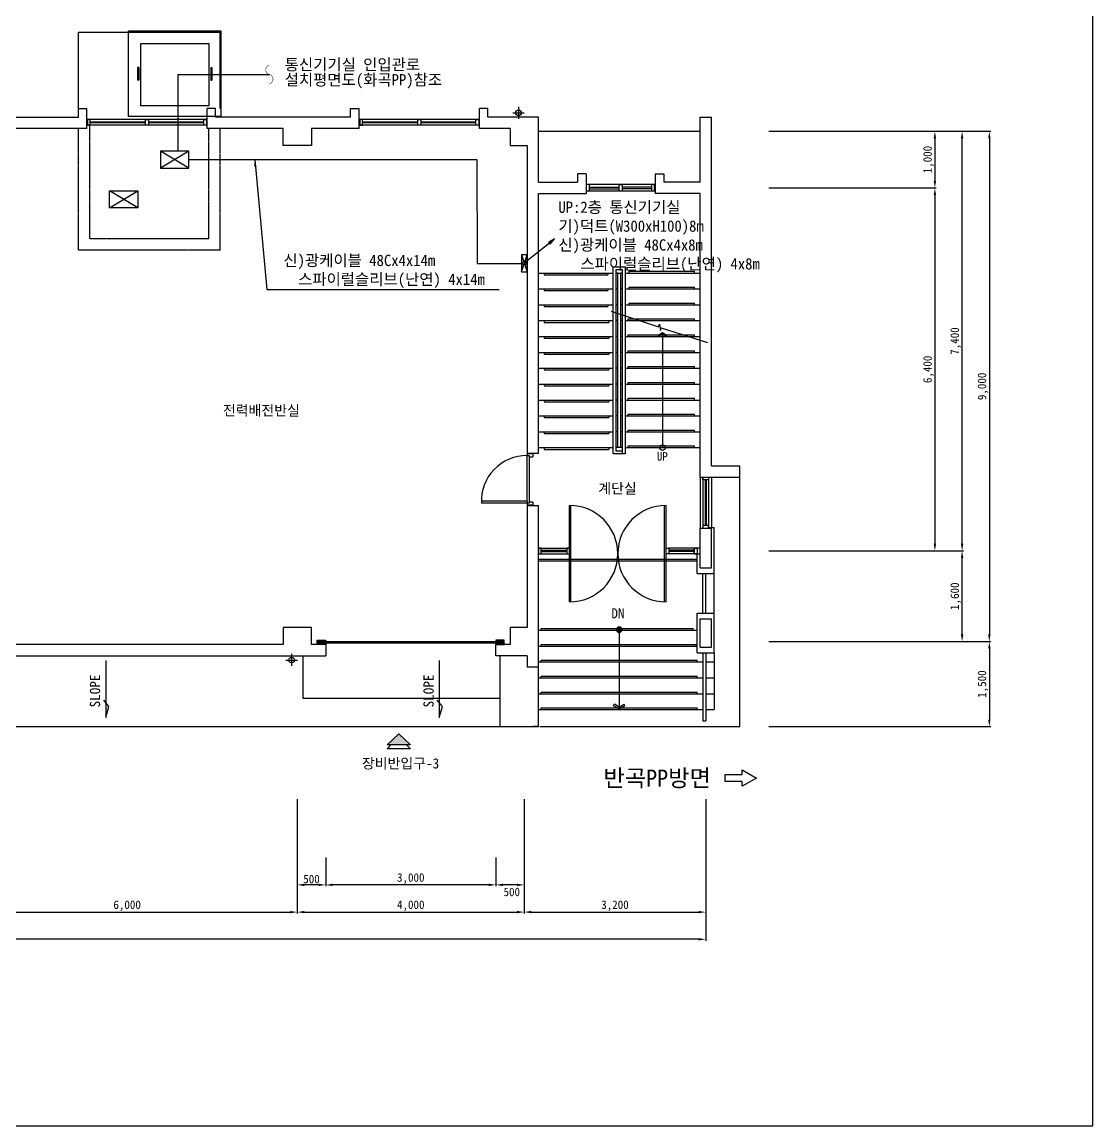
# Model space of a CAD drawing. Header units: millimetres. Extents: x -168551 to -128751, y -165345 to -134099.
# Drawn here: x -147629 to -128751, y -165345 to -145878 of the extents above; entities that cross this region are included whole.
import ezdxf
from ezdxf.enums import TextEntityAlignment as Align

# ---------------------------------------------------------------- set-up
doc = ezdxf.new("R2010")
doc.units = ezdxf.units.MM
doc.linetypes.add('HIDDEN', pattern=[0.375, 0.25, -0.125])
for name, color, linetype in [('TN-TEXT', 6, 'Continuous'), ('TT-CABL', 4, 'Continuous'), ('TT-CTRL-JUNT', 4, 'Continuous'), ('TT-TRAY', 4, 'Continuous'), ('TZ-BASE', 253, 'Continuous'), ('TZ-DIMS', 1, 'Continuous'), ('TZ-LEAL', 1, 'Continuous'), ('TZ-LEAT', 3, 'Continuous'), ('TZ-SYMB', 2, 'Continuous'), ('TZ-TEX2', 3, 'Continuous')]:
    doc.layers.add(name, color=color, linetype=linetype)
doc.layers.add('TX-PAPR', color=2, linetype='Continuous', plot=False)
doc.styles.get("Standard").update_dxf_attribs({"font": 'GulimChe.ttf'})
doc.dimstyles.new('D50', dxfattribs={"dimscale": 50, "dimtxt": 3, "dimasz": 2.5, "dimexe": 0.5, "dimexo": 0.5, "dimgap": 0.5, "dimtad": 1, "dimdec": 0, "dimzin": 1, "dimdsep": 46, "dimlunit": 6, "dimtxsty": 'Standard', "dimcen": 1, "dimclrd": 1, "dimclre": 1, "dimclrt": 3, "dimadec": 0, "dimazin": 0, "dimtfac": 1, "dimtdec": 0, "dimtix": 1, "dimtmove": 2, "dimatfit": 3, "dimfxl": 0, "dimtvp": 2, "dimlwd": -1, "dimlwe": -1, "dimarcsym": 0})

# ---------------------------------------------------------------- blocks, each defined once
blk = doc.blocks.new('*D680')
at = {"layer": 'DEFPOINTS', "color": 0, "ltscale": 0.1}
for p in [(-134489, -147803), (-134489, -156803), (-130577, -156803)]:
    blk.add_point(p, dxfattribs=at)
at = {"layer": 'TZ-DIMS', "color": 1, "ltscale": 0.1}
for p, q in [((-134464, -147803), (-130552, -147803)), ((-130577, -147928), (-130577, -156678)), ((-134464, -156803), (-130552, -156803))]:
    blk.add_line(p, q, dxfattribs=at)
for points in [[(-130598, -147928), (-130556, -147928), (-130577, -147803)], [(-130598, -156678), (-130556, -156678), (-130577, -156803)]]:
    blk.add_solid(points, dxfattribs=at)
at = {"layer": 'TZ-DIMS', "color": 3, "ltscale": 0.1, "insert": (-130688, -152303), "char_height": 150, "attachment_point": 5, "rotation": 90}
blk.add_mtext('9,000', dxfattribs=at)
blk = doc.blocks.new('*D687')
at = {"layer": 'DEFPOINTS', "color": 0, "ltscale": 0.1}
for p in [(-160777, -159983), (-135577, -159983), (-160777, -162054)]:
    blk.add_point(p, dxfattribs=at)
at = {"layer": 'TZ-DIMS', "color": 1, "ltscale": 0.1}
for p, q in [((-160777, -160008), (-160777, -162079)), ((-135577, -160008), (-135577, -162079)), ((-135702, -162054), (-160652, -162054))]:
    blk.add_line(p, q, dxfattribs=at)
for points in [[(-160652, -162033), (-160652, -162075), (-160777, -162054)], [(-135702, -162033), (-135702, -162075), (-135577, -162054)]]:
    blk.add_solid(points, dxfattribs=at)
at = {"layer": 'TZ-DIMS', "color": 3, "ltscale": 0.1, "insert": (-148177, -161943), "char_height": 150, "attachment_point": 5}
blk.add_mtext('25,200', dxfattribs=at)
blk = doc.blocks.new('*D688')
at = {"layer": 'DEFPOINTS', "color": 0, "ltscale": 0.1}
for p in [(-138777, -159557), (-135577, -159557), (-135577, -161574)]:
    blk.add_point(p, dxfattribs=at)
at = {"layer": 'TZ-DIMS', "color": 1, "ltscale": 0.1}
for p, q in [((-138777, -159582), (-138777, -161599)), ((-135577, -159582), (-135577, -161599)), ((-138652, -161574), (-135702, -161574))]:
    blk.add_line(p, q, dxfattribs=at)
for points in [[(-138652, -161553), (-138652, -161595), (-138777, -161574)], [(-135702, -161553), (-135702, -161595), (-135577, -161574)]]:
    blk.add_solid(points, dxfattribs=at)
at = {"layer": 'TZ-DIMS', "color": 3, "ltscale": 0.1, "insert": (-137177, -161463), "char_height": 150, "attachment_point": 5}
blk.add_mtext('3,200', dxfattribs=at)
blk = doc.blocks.new('*D692')
at = {"layer": 'DEFPOINTS', "color": 0, "ltscale": 0.1}
for p in [(-139277, -160588), (-138777, -160588), (-139277, -161094)]:
    blk.add_point(p, dxfattribs=at)
at = {"layer": 'TZ-DIMS', "color": 1, "ltscale": 0.1}
for p, q in [((-139277, -160613), (-139277, -161119)), ((-138777, -160613), (-138777, -161119)), ((-138902, -161094), (-139152, -161094))]:
    blk.add_line(p, q, dxfattribs=at)
for points in [[(-139152, -161073), (-139152, -161115), (-139277, -161094)], [(-138902, -161073), (-138902, -161115), (-138777, -161094)]]:
    blk.add_solid(points, dxfattribs=at)
at = {"layer": 'TZ-DIMS', "color": 3, "ltscale": 0.1, "insert": (-138996, -161219), "char_height": 150, "attachment_point": 5}
blk.add_mtext('500', dxfattribs=at)
blk = doc.blocks.new('*D693')
at = {"layer": 'DEFPOINTS', "color": 0, "ltscale": 0.1}
for p in [(-142277, -160588), (-139277, -160588), (-142277, -161094)]:
    blk.add_point(p, dxfattribs=at)
at = {"layer": 'TZ-DIMS', "color": 1, "ltscale": 0.1}
for p, q in [((-142277, -160613), (-142277, -161119)), ((-139277, -160613), (-139277, -161119)), ((-139402, -161094), (-142152, -161094))]:
    blk.add_line(p, q, dxfattribs=at)
for points in [[(-142152, -161073), (-142152, -161115), (-142277, -161094)], [(-139402, -161073), (-139402, -161115), (-139277, -161094)]]:
    blk.add_solid(points, dxfattribs=at)
at = {"layer": 'TZ-DIMS', "color": 3, "ltscale": 0.1, "insert": (-140777, -160983), "char_height": 150, "attachment_point": 5}
blk.add_mtext('3,000', dxfattribs=at)
blk = doc.blocks.new('*D694')
at = {"layer": 'DEFPOINTS', "color": 0, "ltscale": 0.1}
for p in [(-142777, -160588), (-142277, -160588), (-142777, -161094)]:
    blk.add_point(p, dxfattribs=at)
at = {"layer": 'TZ-DIMS', "color": 1, "ltscale": 0.1}
for p, q in [((-142777, -160613), (-142777, -161119)), ((-142277, -160613), (-142277, -161119)), ((-142402, -161094), (-142652, -161094))]:
    blk.add_line(p, q, dxfattribs=at)
for points in [[(-142652, -161073), (-142652, -161115), (-142777, -161094)], [(-142402, -161073), (-142402, -161115), (-142277, -161094)]]:
    blk.add_solid(points, dxfattribs=at)
at = {"layer": 'TZ-DIMS', "color": 3, "ltscale": 0.1, "insert": (-142527, -160992), "char_height": 150, "attachment_point": 5}
blk.add_mtext('500', dxfattribs=at)
blk = doc.blocks.new('*D655')
at = {"layer": 'DEFPOINTS', "color": 0, "ltscale": 0.1}
for p in [(-134489, -156803), (-134489, -158303), (-130577, -158303)]:
    blk.add_point(p, dxfattribs=at)
at = {"layer": 'TZ-DIMS', "color": 1, "ltscale": 0.1}
for p, q in [((-134464, -156803), (-130552, -156803)), ((-130577, -156928), (-130577, -158178)), ((-134464, -158303), (-130552, -158303))]:
    blk.add_line(p, q, dxfattribs=at)
for points in [[(-130598, -156928), (-130556, -156928), (-130577, -156803)], [(-130598, -158178), (-130556, -158178), (-130577, -158303)]]:
    blk.add_solid(points, dxfattribs=at)
at = {"layer": 'TZ-DIMS', "color": 3, "ltscale": 0.1, "insert": (-130688, -157553), "char_height": 150, "attachment_point": 5, "rotation": 90}
blk.add_mtext('1,500', dxfattribs=at)
blk = doc.blocks.new('ARROW1')
for p, q in [((0, 0), (0.286, 0.501)), ((0, 0), (0.286, -0.501)), ((0.165, 0), (0.41, 0.429)), ((0.165, 0), (0.41, -0.429)), ((0.286, 0.501), (0.41, 0.43)), ((0.286, -0.501), (0.41, -0.43))]:
    blk.add_line(p, q)
blk = doc.blocks.new('*D661')
at = {"layer": 'DEFPOINTS', "color": 0, "ltscale": 0.1}
for p in [(-134489, -155203), (-131057, -155203), (-134489, -156803)]:
    blk.add_point(p, dxfattribs=at)
at = {"layer": 'TZ-DIMS', "color": 1, "ltscale": 0.1}
for p, q in [((-134464, -155203), (-131032, -155203)), ((-131057, -156678), (-131057, -155328)), ((-134464, -156803), (-131032, -156803))]:
    blk.add_line(p, q, dxfattribs=at)
for points in [[(-131078, -155328), (-131036, -155328), (-131057, -155203)], [(-131078, -156678), (-131036, -156678), (-131057, -156803)]]:
    blk.add_solid(points, dxfattribs=at)
at = {"layer": 'TZ-DIMS', "color": 3, "ltscale": 0.1, "insert": (-131168, -156003), "char_height": 150, "attachment_point": 5, "rotation": 90}
blk.add_mtext('1,600', dxfattribs=at)
blk = doc.blocks.new('*D662')
at = {"layer": 'DEFPOINTS', "color": 0, "ltscale": 0.1}
for p in [(-134489, -147803), (-131057, -147803), (-134489, -155203)]:
    blk.add_point(p, dxfattribs=at)
at = {"layer": 'TZ-DIMS', "color": 1, "ltscale": 0.1}
for p, q in [((-134464, -147803), (-131032, -147803)), ((-131057, -155078), (-131057, -147928)), ((-134464, -155203), (-131032, -155203))]:
    blk.add_line(p, q, dxfattribs=at)
for points in [[(-131078, -147928), (-131036, -147928), (-131057, -147803)], [(-131078, -155078), (-131036, -155078), (-131057, -155203)]]:
    blk.add_solid(points, dxfattribs=at)
at = {"layer": 'TZ-DIMS', "color": 3, "ltscale": 0.1, "insert": (-131168, -151503), "char_height": 150, "attachment_point": 5, "rotation": 90}
blk.add_mtext('7,400', dxfattribs=at)
blk = doc.blocks.new('*D663')
at = {"layer": 'DEFPOINTS', "color": 0, "ltscale": 0.1}
for p in [(-148777, -159557), (-142777, -159557), (-142777, -161574)]:
    blk.add_point(p, dxfattribs=at)
at = {"layer": 'TZ-DIMS', "color": 1, "ltscale": 0.1}
for p, q in [((-148777, -159582), (-148777, -161599)), ((-142777, -159582), (-142777, -161599)), ((-148652, -161574), (-142902, -161574))]:
    blk.add_line(p, q, dxfattribs=at)
for points in [[(-148652, -161553), (-148652, -161595), (-148777, -161574)], [(-142902, -161553), (-142902, -161595), (-142777, -161574)]]:
    blk.add_solid(points, dxfattribs=at)
at = {"layer": 'TZ-DIMS', "color": 3, "ltscale": 0.1, "insert": (-145777, -161463), "char_height": 150, "attachment_point": 5}
blk.add_mtext('6,000', dxfattribs=at)
blk = doc.blocks.new('*D664')
at = {"layer": 'DEFPOINTS', "color": 0, "ltscale": 0.1}
for p in [(-142777, -159557), (-138777, -159557), (-138777, -161574)]:
    blk.add_point(p, dxfattribs=at)
at = {"layer": 'TZ-DIMS', "color": 1, "ltscale": 0.1}
for p, q in [((-142777, -159582), (-142777, -161599)), ((-138777, -159582), (-138777, -161599)), ((-142652, -161574), (-138902, -161574))]:
    blk.add_line(p, q, dxfattribs=at)
for points in [[(-142652, -161553), (-142652, -161595), (-142777, -161574)], [(-138902, -161553), (-138902, -161595), (-138777, -161574)]]:
    blk.add_solid(points, dxfattribs=at)
at = {"layer": 'TZ-DIMS', "color": 3, "ltscale": 0.1, "insert": (-140777, -161463), "char_height": 150, "attachment_point": 5}
blk.add_mtext('4,000', dxfattribs=at)
blk = doc.blocks.new('*D672')
at = {"layer": 'DEFPOINTS', "color": 0, "ltscale": 0.1}
for p in [(-134489, -147803), (-134489, -148803), (-131537, -148803)]:
    blk.add_point(p, dxfattribs=at)
at = {"layer": 'TZ-DIMS', "color": 1, "ltscale": 0.1}
for p, q in [((-134464, -147803), (-131512, -147803)), ((-131537, -147928), (-131537, -148678)), ((-134464, -148803), (-131512, -148803))]:
    blk.add_line(p, q, dxfattribs=at)
for points in [[(-131558, -147928), (-131516, -147928), (-131537, -147803)], [(-131558, -148678), (-131516, -148678), (-131537, -148803)]]:
    blk.add_solid(points, dxfattribs=at)
at = {"layer": 'TZ-DIMS', "color": 3, "ltscale": 0.1, "insert": (-131648, -148303), "char_height": 150, "attachment_point": 5, "rotation": 90}
blk.add_mtext('1,000', dxfattribs=at)
blk = doc.blocks.new('*D673')
at = {"layer": 'DEFPOINTS', "color": 0, "ltscale": 0.1}
for p in [(-134489, -148803), (-134489, -155203), (-131537, -155203)]:
    blk.add_point(p, dxfattribs=at)
at = {"layer": 'TZ-DIMS', "color": 1, "ltscale": 0.1}
for p, q in [((-134464, -148803), (-131512, -148803)), ((-131537, -148928), (-131537, -155078)), ((-134464, -155203), (-131512, -155203))]:
    blk.add_line(p, q, dxfattribs=at)
for points in [[(-131558, -148928), (-131516, -148928), (-131537, -148803)], [(-131558, -155078), (-131516, -155078), (-131537, -155203)]]:
    blk.add_solid(points, dxfattribs=at)
at = {"layer": 'TZ-DIMS', "color": 3, "ltscale": 0.1, "insert": (-131648, -152003), "char_height": 150, "attachment_point": 5, "rotation": 90}
blk.add_mtext('6,400', dxfattribs=at)
blk = doc.blocks.new('2P-D203')
at = {"color": 0}
for p, q in [((29, 50), (29, 855)), ((65, 50), (65, 856)), ((0, 50), (0, -50)), ((29, 50), (0, 50)), ((65, 50), (29, 50)), ((29, 14), (29, 50)), ((50, 14), (29, 14)), ((50, -50), (50, 14)), ((871, 14), (850, 14)), ((871, 14), (850, 14)), ((850, 14), (850, -50)), ((900, 50), (871, 50)), ((871, 50), (871, 14)), ((900, -50), (900, 50)), ((50, -50), (0, -50)), ((900, -50), (850, -50))]:
    blk.add_line(p, q, dxfattribs=at)
blk.add_arc((65, 50), 806, 0, 92.5062, dxfattribs=at)

msp = doc.modelspace()

# ---------------------------------------------------------------- hatches: boundary and pattern name
at = {"layer": 'TZ-BASE'}
msp.add_hatch(color=256, dxfattribs=at).paths.add_polyline_path([(-141194.9, -158623.1), (-140784.3, -158623.1), (-140989.6, -158428.6)])
at = {"layer": 'TZ-SYMB'}
msp.add_hatch(color=256, dxfattribs=at).paths.add_polyline_path([(-138240.1, -149702.9), (-138348, -149757.4), (-138316.9, -149796.2)])

# ---------------------------------------------------------------- linework, layer by layer
at = {"layer": 'TT-CABL'}
for q in [(-144884.7, -148153.3), (-143269.3, -146802.4)]:
    msp.add_line((-144884.7, -146802.4), q, dxfattribs=at)
msp.add_lwpolyline([(-144687.2, -148303.3), (-139609.7, -148303.3), (-139608.6, -150134), (-138827.2, -150133.3)], dxfattribs=at)
at = {"layer": 'TT-CTRL-JUNT', "ltscale": 3}
for p, q in [((-144687.2, -148453.3), (-145187.2, -148153.3)), ((-144687.2, -148153.3), (-145187.2, -148453.3))]:
    msp.add_line(p, q, dxfattribs=at)
msp.add_lwpolyline([(-144687.2, -148453.3), (-144687.2, -148153.3), (-145187.2, -148153.3), (-145187.2, -148453.3)], close=True, dxfattribs=at)
at = {"layer": 'TT-CTRL-JUNT'}
msp.add_lwpolyline([(-138827.2, -150283.3), (-138727.2, -150283.3), (-138727.2, -149983.3), (-138827.2, -149983.3)], close=True, dxfattribs=at)
for points in [[(-138827.2, -150283.3), (-138727.2, -149983.3)], [(-138827.2, -149983.3), (-138727.2, -150283.3)]]:
    msp.add_lwpolyline(points, dxfattribs=at)
at = {"layer": 'TT-TRAY', "const_width": 8}
msp.add_lwpolyline([(-143269.3, -146637.6, 0.7757415), (-143269.3, -146802.4, -0.7757415), (-143269.3, -146967.3, -1.1921254)], format="xyb", dxfattribs=at)
at = {"layer": 'TX-PAPR'}
msp.add_lwpolyline([(-168551, -165344.9), (-128751, -165344.9), (-128751, -139544.9), (-168551, -139544.9)], close=True, dxfattribs=at)
at = {"layer": 'TZ-BASE'}
for p, q in [((-146637.2, -146053.3), (-144137.2, -146053.3)), ((-146637.2, -147553.3), (-146637.2, -146053.3)), ((-144122.2, -146038.3), (-145752.2, -146038.3)), ((-145752.2, -147545.3), (-145752.2, -146038.3)), ((-144137.2, -147403.3), (-144137.2, -146053.3)), ((-144122.2, -147403.3), (-144122.2, -146038.3)), ((-145593.1, -146678.1), (-145593.1, -146905.4)), ((-145570.4, -146678.1), (-145593.1, -146678.1)), ((-145570.4, -146678.1), (-145570.4, -146905.4)), ((-144304, -146678.1), (-144304, -146905.4)), ((-144304, -146678.1), (-144281.3, -146678.1)), ((-144281.3, -146678.1), (-144281.3, -146905.4)), ((-145570.4, -146905.4), (-145593.1, -146905.4)), ((-144304, -146905.4), (-144281.3, -146905.4)), ((-149467.2, -147553.3), (-146637.2, -147553.3)), ((-146637.2, -147553.3), (-146637.2, -147403.3)), ((-146637.2, -147403.3), (-146487.2, -147403.3)), ((-146487.2, -147753.3), (-146487.2, -147403.3)), ((-145647.2, -147545.3), (-145752.2, -147545.3)), ((-144122.2, -147545.3), (-145647.2, -147545.3)), ((-144367.2, -147753.3), (-144367.2, -147403.3)), ((-144217.2, -147403.3), (-144367.2, -147403.3)), ((-144217.2, -147553.3), (-144217.2, -147403.3)), ((-141837.2, -147553.3), (-144217.2, -147553.3)), ((-144122.2, -147545.3), (-144122.2, -147403.3)), ((-141837.2, -147553.3), (-141837.2, -147403.3)), ((-141837.2, -147403.3), (-141687.2, -147403.3)), ((-141687.2, -147753.3), (-141687.2, -147403.3)), ((-139567.2, -147753.3), (-139567.2, -147403.3)), ((-139417.2, -147403.3), (-139567.2, -147403.3)), ((-139417.2, -147553.3), (-139417.2, -147403.3)), ((-138527.2, -147553.3), (-139417.2, -147553.3)), ((-138977.9, -147478.3), (-138774.9, -147478.3)), ((-138877.2, -147371.8), (-138877.2, -147582.4)), ((-138527.2, -148703.3), (-138527.2, -147553.3)), ((-135677.2, -147553.3), (-135477.2, -147553.3)), ((-135677.2, -148703.3), (-135677.2, -147553.3)), ((-135477.2, -153703.3), (-135477.2, -147553.3)), ((-144377.2, -147598.8), (-146477.2, -147598.8)), ((-144377.2, -147698.8), (-146477.2, -147698.8)), ((-145452.2, -147640.8), (-146427.2, -147640.8)), ((-145452.2, -147656.8), (-146427.2, -147656.8)), ((-144427.2, -147640.8), (-145402.2, -147640.8)), ((-144427.2, -147656.8), (-145402.2, -147656.8)), ((-139577.2, -147598.8), (-141677.2, -147598.8)), ((-139577.2, -147698.8), (-141677.2, -147698.8)), ((-140652.2, -147640.8), (-141627.2, -147640.8)), ((-140652.2, -147656.8), (-141627.2, -147656.8)), ((-139627.2, -147640.8), (-140602.2, -147640.8)), ((-139627.2, -147656.8), (-140602.2, -147656.8)), ((-146487.2, -147753.3), (-148527.2, -147753.3)), ((-143027.2, -147753.3), (-144367.2, -147753.3)), ((-143027.2, -148053.3), (-143027.2, -147753.3)), ((-141687.2, -147753.3), (-142527.2, -147753.3)), ((-142527.2, -147753.3), (-142527.2, -148053.3)), ((-139027.2, -147753.3), (-139567.2, -147753.3)), ((-139027.2, -147753.3), (-139027.2, -148053.3)), ((-138527.2, -147803.3), (-135677.2, -147803.3)), ((-142527.2, -148053.3), (-143027.2, -148053.3)), ((-139027.2, -148053.3), (-138727.2, -148053.3)), ((-138727.2, -148053.3), (-138727.2, -153483.3)), ((-138527.2, -148703.3), (-137837.2, -148703.3)), ((-137687.2, -148553.3), (-137837.2, -148553.3)), ((-137837.2, -148553.3), (-137837.2, -148703.3)), ((-137687.2, -148553.3), (-137687.2, -148903.3)), ((-136467.2, -148553.3), (-136317.2, -148553.3)), ((-136467.2, -148553.3), (-136467.2, -148903.3)), ((-136317.2, -148553.3), (-136317.2, -148703.3)), ((-135677.2, -148703.3), (-136317.2, -148703.3)), ((-145587.2, -149153.3), (-146087.2, -148853.3)), ((-146087.2, -149153.3), (-145587.2, -148853.3)), ((-138527.2, -153483.3), (-138527.2, -148903.3)), ((-138527.2, -148903.3), (-137687.2, -148903.3)), ((-136477.2, -148741.7), (-137677.2, -148741.7)), ((-137677.2, -148861.7), (-137677.2, -148741.7)), ((-136477.2, -148861.7), (-137677.2, -148861.7)), ((-137627.2, -148861.7), (-137627.2, -148741.7)), ((-137627.2, -148788.3), (-137102.2, -148788.3)), ((-137627.2, -148818.3), (-137102.2, -148818.3)), ((-136527.2, -148788.3), (-137052.2, -148788.3)), ((-136527.2, -148818.3), (-137052.2, -148818.3)), ((-136527.2, -148861.7), (-136527.2, -148741.7)), ((-136477.2, -148861.7), (-136477.2, -148741.7)), ((-135677.2, -148903.3), (-136467.2, -148903.3)), ((-135677.2, -153903.3), (-135677.2, -148903.3)), ((-136927.2, -150303.3), (-136927.2, -150273.3)), ((-136927.2, -150273.3), (-135777.2, -150273.3)), ((-135777.2, -150303.3), (-135777.2, -150273.3)), ((-138527.2, -150303.3), (-137207.2, -150303.3)), ((-138427.2, -150303.3), (-138427.2, -150333.3)), ((-138427.2, -150333.3), (-137302.2, -150333.3)), ((-137302.2, -150303.3), (-137302.2, -150333.3)), ((-137127.2, -150303.3), (-137157.2, -150303.3)), ((-137047.2, -150303.3), (-137077.2, -150303.3)), ((-136997.2, -150303.3), (-135677.2, -150303.3)), ((-138527.2, -150583.3), (-137207.2, -150583.3)), ((-138427.2, -150583.3), (-138427.2, -150613.3)), ((-138427.2, -150613.3), (-137302.2, -150613.3)), ((-137302.2, -150583.3), (-137302.2, -150613.3)), ((-137127.2, -150583.3), (-137157.2, -150583.3)), ((-137047.2, -150583.3), (-137077.2, -150583.3)), ((-136997.2, -150583.3), (-135677.2, -150583.3)), ((-136927.2, -150583.3), (-136927.2, -150553.3)), ((-136927.2, -150553.3), (-135777.2, -150553.3)), ((-135777.2, -150583.3), (-135777.2, -150553.3)), ((-138527.2, -150863.3), (-137207.2, -150863.3)), ((-138427.2, -150863.3), (-138427.2, -150893.3)), ((-137302.2, -150863.3), (-137302.2, -150893.3)), ((-137127.2, -150863.3), (-137157.2, -150863.3)), ((-137047.2, -150863.3), (-137077.2, -150863.3)), ((-136997.2, -150863.3), (-135677.2, -150863.3)), ((-136927.2, -150863.3), (-136927.2, -150833.3)), ((-136927.2, -150833.3), (-135777.2, -150833.3)), ((-135777.2, -150863.3), (-135777.2, -150833.3)), ((-138427.2, -150893.3), (-137302.2, -150893.3)), ((-137207.2, -153493.3), (-137207.2, -150989.9)), ((-137157.2, -153443.3), (-137157.2, -151017.9)), ((-137127.2, -153383.3), (-137127.2, -151017.9)), ((-137077.2, -151053.2), (-137077.2, -153383.3)), ((-137047.2, -151053.2), (-137047.2, -153493.3)), ((-136997.2, -151053.2), (-136997.2, -153493.3)), ((-138527.2, -151143.3), (-137207.2, -151143.3)), ((-138427.2, -151143.3), (-138427.2, -151173.3)), ((-138427.2, -151173.3), (-137282.2, -151173.3)), ((-137282.2, -151143.3), (-137282.2, -151173.3)), ((-137127.2, -151143.3), (-137157.2, -151143.3)), ((-137047.2, -151143.3), (-137077.2, -151143.3)), ((-136997.2, -151143.3), (-135677.2, -151143.3)), ((-136947.2, -151143.3), (-136947.2, -151113.3)), ((-136947.2, -151113.3), (-135777.2, -151113.3)), ((-135777.2, -151143.3), (-135777.2, -151113.3)), ((-138527.2, -151423.3), (-137207.2, -151423.3)), ((-138427.2, -151423.3), (-138427.2, -151453.3)), ((-137282.2, -151423.3), (-137282.2, -151453.3)), ((-137127.2, -151423.3), (-137157.2, -151423.3)), ((-137047.2, -151423.3), (-137077.2, -151423.3)), ((-136997.2, -151423.3), (-135677.2, -151423.3)), ((-136947.2, -151423.3), (-136947.2, -151393.3)), ((-136947.2, -151393.3), (-135777.2, -151393.3)), ((-136339.7, -151360.8), (-136413.2, -151403.2)), ((-136413.2, -151403.2), (-136404.7, -151417.9)), ((-136404.7, -151417.9), (-136339.7, -151380.4)), ((-136266.2, -151403.2), (-136339.7, -151360.8)), ((-136339.7, -151380.4), (-136274.7, -151417.9)), ((-136274.7, -151417.9), (-136266.2, -151403.2)), ((-135777.2, -151423.3), (-135777.2, -151393.3)), ((-138427.2, -151453.3), (-137282.2, -151453.3)), ((-138527.2, -151703.3), (-137207.2, -151703.3)), ((-138427.2, -151703.3), (-138427.2, -151733.3)), ((-138427.2, -151733.3), (-137282.2, -151733.3)), ((-137282.2, -151703.3), (-137282.2, -151733.3)), ((-137127.2, -151703.3), (-137157.2, -151703.3)), ((-137047.2, -151703.3), (-137077.2, -151703.3)), ((-136997.2, -151703.3), (-135677.2, -151703.3)), ((-136947.2, -151703.3), (-136947.2, -151673.3)), ((-136947.2, -151673.3), (-135777.2, -151673.3)), ((-135777.2, -151703.3), (-135777.2, -151673.3)), ((-138527.2, -151983.3), (-137207.2, -151983.3)), ((-138427.2, -151983.3), (-138427.2, -152013.3)), ((-138427.2, -152013.3), (-137282.2, -152013.3)), ((-137282.2, -151983.3), (-137282.2, -152013.3)), ((-137127.2, -151983.3), (-137157.2, -151983.3)), ((-137047.2, -151983.3), (-137077.2, -151983.3)), ((-136997.2, -151983.3), (-135677.2, -151983.3)), ((-136947.2, -151983.3), (-136947.2, -151953.3)), ((-136947.2, -151953.3), (-135777.2, -151953.3)), ((-135777.2, -151983.3), (-135777.2, -151953.3)), ((-138527.2, -152263.3), (-137207.2, -152263.3)), ((-138427.2, -152263.3), (-138427.2, -152293.3)), ((-138427.2, -152293.3), (-137282.2, -152293.3)), ((-137282.2, -152263.3), (-137282.2, -152293.3)), ((-137127.2, -152263.3), (-137157.2, -152263.3)), ((-137047.2, -152263.3), (-137077.2, -152263.3)), ((-136997.2, -152263.3), (-135677.2, -152263.3)), ((-136947.2, -152263.3), (-136947.2, -152233.3)), ((-136947.2, -152233.3), (-135777.2, -152233.3)), ((-135777.2, -152263.3), (-135777.2, -152233.3)), ((-138527.2, -152543.3), (-137207.2, -152543.3)), ((-138427.2, -152543.3), (-138427.2, -152573.3)), ((-138427.2, -152573.3), (-137282.2, -152573.3)), ((-137282.2, -152543.3), (-137282.2, -152573.3)), ((-137127.2, -152543.3), (-137157.2, -152543.3)), ((-137047.2, -152543.3), (-137077.2, -152543.3)), ((-136997.2, -152543.3), (-135677.2, -152543.3)), ((-136947.2, -152543.3), (-136947.2, -152513.3)), ((-136947.2, -152513.3), (-135777.2, -152513.3)), ((-135777.2, -152543.3), (-135777.2, -152513.3)), ((-136947.2, -152823.3), (-136947.2, -152793.3)), ((-136947.2, -152793.3), (-135777.2, -152793.3)), ((-135777.2, -152823.3), (-135777.2, -152793.3)), ((-138527.2, -152823.3), (-137207.2, -152823.3)), ((-138427.2, -152823.3), (-138427.2, -152853.3)), ((-138427.2, -152853.3), (-137282.2, -152853.3)), ((-137282.2, -152823.3), (-137282.2, -152853.3)), ((-137127.2, -152823.3), (-137157.2, -152823.3)), ((-137047.2, -152823.3), (-137077.2, -152823.3)), ((-136997.2, -152823.3), (-135677.2, -152823.3)), ((-138527.2, -153103.3), (-137207.2, -153103.3)), ((-138427.2, -153103.3), (-138427.2, -153133.3)), ((-138427.2, -153133.3), (-137282.2, -153133.3)), ((-137282.2, -153103.3), (-137282.2, -153133.3)), ((-137127.2, -153103.3), (-137157.2, -153103.3)), ((-137047.2, -153103.3), (-137077.2, -153103.3)), ((-136997.2, -153103.3), (-135677.2, -153103.3)), ((-136947.2, -153103.3), (-136947.2, -153073.3)), ((-136947.2, -153073.3), (-135777.2, -153073.3)), ((-135777.2, -153103.3), (-135777.2, -153073.3)), ((-138527.2, -153383.3), (-137207.2, -153383.3)), ((-138427.2, -153383.3), (-138427.2, -153413.3)), ((-137282.2, -153383.3), (-137282.2, -153413.3)), ((-137127.2, -153383.3), (-137157.2, -153383.3)), ((-137077.2, -153383.3), (-137127.2, -153383.3)), ((-137047.2, -153383.3), (-137077.2, -153383.3)), ((-136997.2, -153383.3), (-135677.2, -153383.3)), ((-136947.2, -153383.3), (-136947.2, -153353.3)), ((-136947.2, -153353.3), (-135777.2, -153353.3)), ((-135777.2, -153383.3), (-135777.2, -153353.3)), ((-138727.2, -153483.3), (-138527.2, -153483.3)), ((-138727.2, -154328.6), (-138727.2, -153502.6)), ((-138691.3, -153523.1), (-138691.3, -154343.4)), ((-138427.2, -153413.3), (-137282.2, -153413.3)), ((-137047.2, -153493.3), (-137207.2, -153493.3)), ((-137047.2, -153443.3), (-137157.2, -153443.3)), ((-136997.2, -153493.3), (-137047.2, -153493.3)), ((-135477.2, -153703.3), (-134977.2, -153703.3)), ((-134977.2, -153903.3), (-134977.2, -153703.3)), ((-135677.2, -153903.3), (-134977.2, -153903.3)), ((-135677.2, -153903.3), (-135677.2, -154803.3)), ((-135627.2, -153903.3), (-135627.2, -154803.3)), ((-135585.2, -153953.3), (-135585.2, -154753.3)), ((-135569.2, -153953.3), (-135569.2, -154753.3)), ((-135527.2, -153903.3), (-135527.2, -154803.3)), ((-135477.2, -153907.3), (-135477.2, -154797.3)), ((-134977.2, -158303.3), (-134977.2, -153903.3)), ((-138727.2, -154403.3), (-138527.2, -154403.3)), ((-138727.2, -154403.3), (-138727.2, -156553.3)), ((-138527.2, -157253.3), (-138527.2, -154403.3)), ((-137977.2, -156103.3), (-137977.2, -154403.3)), ((-137952.2, -156102.9), (-137952.2, -154403.6)), ((-136302.2, -156102.9), (-136302.2, -154403.6)), ((-136277.2, -156103.3), (-136277.2, -154403.3)), ((-135677.2, -155503.3), (-135677.2, -154803.3)), ((-135677.2, -154803.3), (-135477.2, -154803.3)), ((-135527.2, -154793.3), (-135427.2, -154793.3)), ((-135477.2, -155503.3), (-135477.2, -154803.3)), ((-135427.2, -155603.3), (-135427.2, -154793.3)), ((-138527.2, -155153.3), (-138027.2, -155153.3)), ((-138477.2, -155153.3), (-137977.2, -155153.3)), ((-138477.2, -155193.3), (-138027.2, -155193.3)), ((-138477.2, -155213.3), (-138027.2, -155213.3)), ((-138477.2, -155253.3), (-138027.2, -155253.3)), ((-135781.3, -155153.3), (-136227.2, -155153.3)), ((-135781.3, -155193.3), (-136227.2, -155193.3)), ((-135781.3, -155213.3), (-136227.2, -155213.3)), ((-135781.3, -155253.3), (-136227.2, -155253.3)), ((-135727.2, -155603.3), (-135727.2, -155253.3)), ((-135723.2, -155353.3), (-138527.2, -155353.3)), ((-135723.2, -155383.3), (-138527.2, -155383.3)), ((-135677.2, -155503.3), (-135477.2, -155503.3)), ((-135727.2, -155603.3), (-135427.2, -155603.3)), ((-135627.2, -156303.3), (-135627.2, -155603.3)), ((-135577.2, -156303.3), (-135577.2, -155603.3)), ((-135427.2, -156303.3), (-135427.2, -155603.3)), ((-135727.2, -157003.3), (-135727.2, -156303.3)), ((-135727.2, -156303.3), (-135427.2, -156303.3)), ((-135427.2, -157003.3), (-135427.2, -156303.3)), ((-135677.2, -156903.3), (-135677.2, -156403.3)), ((-135677.2, -156403.3), (-135477.2, -156403.3)), ((-135477.2, -156903.3), (-135477.2, -156403.3)), ((-143027.2, -156553.3), (-143027.2, -156853.3)), ((-142527.2, -156553.3), (-143027.2, -156553.3)), ((-142527.2, -156853.3), (-142527.2, -156553.3)), ((-139027.2, -156553.3), (-139027.2, -156853.3)), ((-138727.2, -156553.3), (-139027.2, -156553.3)), ((-138527.2, -156603.3), (-135727.2, -156603.3)), ((-138477.2, -156603.3), (-138477.2, -156573.3)), ((-138477.2, -156573.3), (-135797.2, -156573.3)), ((-137102.2, -156592.6), (-137102.2, -157991.8)), ((-135797.2, -156603.3), (-135797.2, -156573.3)), ((-143027.2, -156853.3), (-148527.2, -156853.3)), ((-142277.2, -156853.3), (-142527.2, -156853.3)), ((-142277.2, -156853.3), (-142277.2, -157053.3)), ((-139027.2, -156853.3), (-139277.2, -156853.3)), ((-139277.2, -157053.3), (-139277.2, -156853.3)), ((-138527.2, -156883.3), (-135727.2, -156883.3)), ((-138477.2, -156853.3), (-135747.2, -156853.3)), ((-138477.2, -156883.3), (-138477.2, -156853.3)), ((-135747.2, -156883.3), (-135747.2, -156853.3)), ((-149777.2, -157053.3), (-142277.2, -157053.3)), ((-142877.2, -157021.8), (-142877.2, -157232.4)), ((-142677.2, -157053.3), (-142677.2, -157803.3)), ((-138727.2, -157053.3), (-139277.2, -157053.3)), ((-139202.2, -158303.3), (-139202.2, -157053.3)), ((-138727.2, -157053.3), (-138727.2, -157253.3)), ((-135727.2, -157003.3), (-135427.2, -157003.3)), ((-135677.2, -156903.3), (-135477.2, -156903.3)), ((-135627.2, -157003.3), (-135627.2, -158203.3)), ((-135577.2, -157003.3), (-135577.2, -158203.3)), ((-135427.2, -157003.3), (-135427.2, -158003.3)), ((-142977.9, -157128.3), (-142774.9, -157128.3)), ((-138527.2, -157253.3), (-138727.2, -157253.3)), ((-138527.2, -157163.3), (-135627.2, -157163.3)), ((-138527.2, -158303.3), (-138527.2, -157253.3)), ((-138477.2, -157163.3), (-138477.2, -157133.3)), ((-138477.2, -157133.3), (-135727.2, -157133.3)), ((-135727.2, -157163.3), (-135727.2, -157133.3)), ((-135577.2, -157163.3), (-135427.2, -157163.3)), ((-138527.2, -157443.3), (-135627.2, -157443.3)), ((-138477.2, -157443.3), (-138477.2, -157413.3)), ((-138477.2, -157413.3), (-135727.2, -157413.3)), ((-135727.2, -157443.3), (-135727.2, -157413.3)), ((-135577.2, -157443.3), (-135427.2, -157443.3)), ((-142677.2, -157803.3), (-139202.2, -157803.3)), ((-138527.2, -157723.3), (-135627.2, -157723.3)), ((-138477.2, -157723.3), (-138477.2, -157693.3)), ((-138477.2, -157693.3), (-135727.2, -157693.3)), ((-135727.2, -157723.3), (-135727.2, -157693.3)), ((-135577.2, -157723.3), (-135427.2, -157723.3)), ((-138527.2, -158003.3), (-135627.2, -158003.3)), ((-138477.2, -158003.3), (-138477.2, -157973.3)), ((-138477.2, -157973.3), (-135727.2, -157973.3)), ((-135727.2, -158003.3), (-135727.2, -157973.3)), ((-135577.2, -158003.3), (-135427.2, -158003.3)), ((-135627.2, -158203.3), (-135577.2, -158203.3)), ((-161027.2, -158303.3), (-138527.2, -158303.3)), ((-141194.9, -158623.1), (-140989.6, -158428.6)), ((-140784.3, -158623.1), (-140989.6, -158428.6)), ((-138527.2, -158303.3), (-138627.2, -158303.3)), ((-138527.2, -158303.3), (-138627.2, -158303.3)), ((-138502.2, -158303.3), (-134977.2, -158303.3)), ((-140784.3, -158623.1), (-141194.9, -158623.1)), ((-141194.9, -158692.2), (-141128, -158623.1)), ((-140784.3, -158692.2), (-140851.2, -158623.1)), ((-140784.3, -158692.2), (-141194.9, -158692.2))]:
    msp.add_line(p, q, dxfattribs=at)
at = {"layer": 'TZ-BASE', "linetype": 'HIDDEN'}
for p, q in [((-146437.2, -149703.3), (-146437.2, -147698.8)), ((-146637.2, -149903.3), (-146637.2, -147753.3)), ((-144337.2, -149703.3), (-144337.2, -147753.3)), ((-144137.2, -149903.3), (-144137.2, -147753.3)), ((-144337.2, -149703.3), (-146437.2, -149703.3)), ((-144137.2, -149903.3), (-146637.2, -149903.3))]:
    msp.add_line(p, q, dxfattribs=at)
at = {"layer": 'TZ-BASE'}
for points in [[(-144337.2, -146253.3), (-144337.2, -147353.3), (-145537.2, -147353.3), (-145537.2, -146253.3)], [(-146477.2, -147698.8), (-146427.2, -147698.8), (-146427.2, -147598.8), (-146477.2, -147598.8)], [(-145402.2, -147698.8), (-145452.2, -147698.8), (-145452.2, -147598.8), (-145402.2, -147598.8)], [(-144377.2, -147698.8), (-144427.2, -147698.8), (-144427.2, -147598.8), (-144377.2, -147598.8)], [(-141677.2, -147698.8), (-141627.2, -147698.8), (-141627.2, -147598.8), (-141677.2, -147598.8)], [(-140602.2, -147698.8), (-140652.2, -147698.8), (-140652.2, -147598.8), (-140602.2, -147598.8)], [(-139577.2, -147698.8), (-139627.2, -147698.8), (-139627.2, -147598.8), (-139577.2, -147598.8)], [(-145587.2, -148853.3), (-145587.2, -149153.3), (-146087.2, -149153.3), (-146087.2, -148853.3)], [(-137052.2, -148861.7), (-137102.2, -148861.7), (-137102.2, -148741.7), (-137052.2, -148741.7)], [(-135527.2, -153903.3), (-135527.2, -153953.3), (-135627.2, -153953.3), (-135627.2, -153903.3)], [(-135527.2, -154803.3), (-135527.2, -154753.3), (-135627.2, -154753.3), (-135627.2, -154803.3)], [(-138477.2, -155153.3), (-138527.2, -155153.3), (-138527.2, -155253.3), (-138477.2, -155253.3)], [(-137977.2, -155153.3), (-138027.2, -155153.3), (-138027.2, -155253.3), (-137977.2, -155253.3)], [(-136277.2, -155153.3), (-136227.2, -155153.3), (-136227.2, -155253.3), (-136277.2, -155253.3)], [(-135677.2, -155153.3), (-135781.3, -155153.3), (-135781.3, -155253.3), (-135677.2, -155253.3)], [(-135781.3, -155153.3), (-135727.2, -155153.3), (-135727.2, -155253.3), (-135781.3, -155253.3)], [(-134932.6, -159066.1), (-134683.5, -159210), (-134932.6, -159353.9), (-134932.6, -159270), (-135232.6, -159270), (-135232.6, -159150), (-134932.6, -159150)]]:
    msp.add_lwpolyline(points, close=True, dxfattribs=at)
for points in [[(-137207.2, -151007.7), (-137207.2, -150193.3), (-136997.2, -150193.3), (-136997.2, -151070.8)], [(-137157.2, -151007.7), (-137157.2, -150243.3), (-137047.2, -150243.3), (-137047.2, -151070.8)], [(-137127.2, -151017.9), (-137127.2, -150303.3), (-137077.2, -150303.3), (-137077.2, -151053.2)]]:
    msp.add_lwpolyline(points, dxfattribs=at)
at = {"layer": 'TZ-BASE', "flags": 128}
for points in [[(-137242.7, -150978.2), (-136409.2, -151253.8), (-136394, -151206.2), (-136376.7, -151316.7), (-136361.5, -151269), (-135548.6, -151528.3)], [(-136339.7, -151360.8), (-136339.7, -153383.3)], [(-142404.1, -156830.8), (-142404.1, -156800.8), (-139150.4, -156800.8), (-139150.4, -156830.8), (-142404.1, -156830.8)], [(-146155.3, -157138.8), (-146155.3, -158141.2), (-146099.2, -157950.7), (-146188.9, -157838.7)], [(-140275, -157138.8), (-140275, -158141.2), (-140219, -157950.7), (-140308.7, -157838.7)]]:
    msp.add_lwpolyline(points, dxfattribs=at)
at = {"layer": 'TZ-BASE', "const_width": 60}
msp.add_lwpolyline([(-137102.2, -156562.6, 1), (-137102.2, -156622.6, 1)], format="xyb", close=True, dxfattribs=at)
at = {"layer": 'TZ-BASE', "flags": 128}
for points in [[(-142277.1, -156853.3), (-142427.1, -156853.3), (-142427.1, -156778.3), (-142277.1, -156778.3), (-142277.1, -156795.8), (-142409.1, -156795.8), (-142409.1, -156835.8), (-142277.1, -156835.8)], [(-139277.4, -156853.3), (-139127.4, -156853.3), (-139127.4, -156778.3), (-139277.4, -156778.3), (-139277.4, -156795.8), (-139145.4, -156795.8), (-139145.4, -156835.8), (-139277.4, -156835.8)]]:
    msp.add_lwpolyline(points, close=True, dxfattribs=at)
at = {"layer": 'TZ-BASE'}
for centre in [(-138877.2, -147478.3), (-136339.7, -153383.3), (-142877.2, -157128.3)]:
    msp.add_circle(centre, 50, dxfattribs=at)
for centre, start, end in [((-137977.2, -155253.3), 270, 90), ((-136277.2, -155253.3), 90, 270)]:
    msp.add_arc(centre, 850, start, end, dxfattribs=at)
at = {"layer": 'TZ-SYMB'}
msp.add_lwpolyline([(-138332.4, -149776.8), (-138753.8, -150114.5)], dxfattribs=at)
msp.add_lwpolyline([(-138240.1, -149702.9), (-138348, -149757.4), (-138316.9, -149796.2)], close=True, dxfattribs=at)
msp.add_circle((-138777.2, -150133.3), 30, dxfattribs=at)

# ---------------------------------------------------------------- block references
at = {"layer": 'TZ-BASE', "rotation": 90}
msp.add_blockref('2P-D203', (-138677.2, -154393.3), dxfattribs=at)
at = {"layer": 'TZ-BASE', "xscale": 200, "yscale": 200, "zscale": 200, "rotation": 90.00000000000416}
msp.add_blockref('ARROW1', (-137102.2, -157991.8), dxfattribs=at)

# ---------------------------------------------------------------- texts
at = {"layer": 'TN-TEXT'}
for s, p in [('신)광케이블 48Cx4x8m', (-138174.3, -149808.4)), ('   스파이럴슬리브(난연) 4x8m', (-138174.3, -150141.4))]:
    msp.add_text(s, height=200, dxfattribs=at).set_placement(p, align=Align.MIDDLE_LEFT)
at = {"layer": 'TZ-BASE'}
for s, height, p in [('전력배전반실', 180, (-143410.3, -152725.5)), ('계단실', 180, (-137132.2, -154101.8)), ('반곡PP방면', 300, (-136433.1, -159207.2))]:
    msp.add_text(s, height=height, dxfattribs=at).set_placement(p, align=Align.MIDDLE)
for s, height, p in [('UP', 150, (-136341.7, -153612.7)), ('DN', 180, (-137124.3, -156394.7))]:
    msp.add_text(s, height=height, dxfattribs=at).set_placement(p, align=Align.CENTER)
for p in [(-146343.9, -157965.2), (-140463.6, -157965.2)]:
    msp.add_text('SLOPE', height=180, rotation=90, dxfattribs=at).set_placement(p, align=Align.MIDDLE_LEFT)
msp.add_text('장비반입구-3', height=180, dxfattribs=at).set_placement((-141637.9, -159041.1))
at = {"layer": 'TZ-LEAT', "char_height": 200, "attachment_point": 7}
for s, insert in [('통신기기실 인입관로', (-142999.9, -146749.2)), ('설치평면도(화곡PP)참조', (-142999.9, -147049.2)), ('{\\C6;신)광케이블 48Cx4x14m\\P\\pt400;  스파이럴슬리브(난연) 4x14m}', (-143021.8, -150567.4))]:
    msp.add_mtext(s, dxfattribs=dict(at, insert=insert))
at = {"layer": 'TZ-TEX2'}
for s, p in [('UP:2층 통신기기실', (-138174.3, -149142.2)), ('기)덕트(W300xH100)8m ', (-138174.3, -149475.3))]:
    msp.add_text(s, height=200, dxfattribs=at).set_placement(p, align=Align.MIDDLE_LEFT)

# ---------------------------------------------------------------- dimensions: what is measured, and where the dimension line sits
at = {"layer": 'TZ-DIMS', "ltscale": 0.1}
for base, p1, p2, angle, picture, middle in [((-130577.2, -156803.3), (-134488.6, -147803.3), (-134488.6, -156803.3), 270, '*D680', (-130688.3, -152303.3)), ((-131057.2, -147803.3), (-134488.6, -155203.3), (-134488.6, -147803.3), 270, '*D662', (-131168.4, -151503.3)), ((-131537.2, -148803.3), (-134488.6, -147803.3), (-134488.6, -148803.3), 270, '*D672', (-131648.4, -148303.3)), ((-131537.2, -155203.3), (-134488.6, -148803.3), (-134488.6, -155203.3), 270, '*D673', (-131648.4, -152003.3)), ((-131057.2, -155203.3), (-134488.6, -156803.3), (-134488.6, -155203.3), 270, '*D661', (-131168.4, -156003.3)), ((-130577.2, -158303.3), (-134488.6, -156803.3), (-134488.6, -158303.3), 270, '*D655', (-130688.4, -157553.3)), ((-142777.2, -161573.9), (-148777.2, -159556.9), (-142777.2, -159556.9), 180, '*D663', (-145777.2, -161462.8)), ((-138777.2, -161573.9), (-142777.2, -159556.9), (-138777.2, -159556.9), 180, '*D664', (-140777.2, -161462.7)), ((-142777.2, -161093.9), (-142277.2, -160588.3), (-142777.2, -160588.3), 180, '*D694', (-142527.2, -160992.2)), ((-142277.2, -161093.9), (-139277.2, -160588.3), (-142277.2, -160588.3), 180, '*D693', (-140777.2, -160982.8))]:
    dim = msp.add_linear_dim(base=base, p1=p1, p2=p2, angle=angle, dimstyle='D50', dxfattribs=at)
    dim.commit()
    dim.dimension.update_dxf_attribs({"geometry": picture, "text_midpoint": middle})
for base, p1, p2, picture, middle in [((-135577.2, -161573.9), (-138777.2, -159556.9), (-135577.2, -159556.9), '*D688', (-137177.2, -161462.8)), ((-160777.2, -162053.9), (-135577.2, -159982.6), (-160777.2, -159982.6), '*D687', (-148177.2, -161942.8))]:
    dim = msp.add_linear_dim(base=base, p1=p1, p2=p2, dimstyle='D50', dxfattribs=at)
    dim.commit()
    dim.dimension.update_dxf_attribs({"geometry": picture, "text_midpoint": middle})
dim = msp.add_linear_dim(base=(-139277.2, -161093.9), p1=(-138777.2, -160588.3), p2=(-139277.2, -160588.3), angle=180, dimstyle='D50', dxfattribs=at)
dim.commit()
dim.dimension.update_dxf_attribs({"geometry": '*D692', "text_midpoint": (-138996.4, -161218.9), "dimtype": 160})

# ---------------------------------------------------------------- leaders
at = {"layer": 'TZ-LEAL', "annotation_type": 0, "has_hookline": 1, "hookline_direction": 0, "text_width": 3801.6}
msp.add_leader([(-143528.1, -148303.3), (-143316.3, -150592.4), (-143046.8, -150592.4)], dimstyle='D50', dxfattribs=at)

doc.saveas('drawing.dxf')
